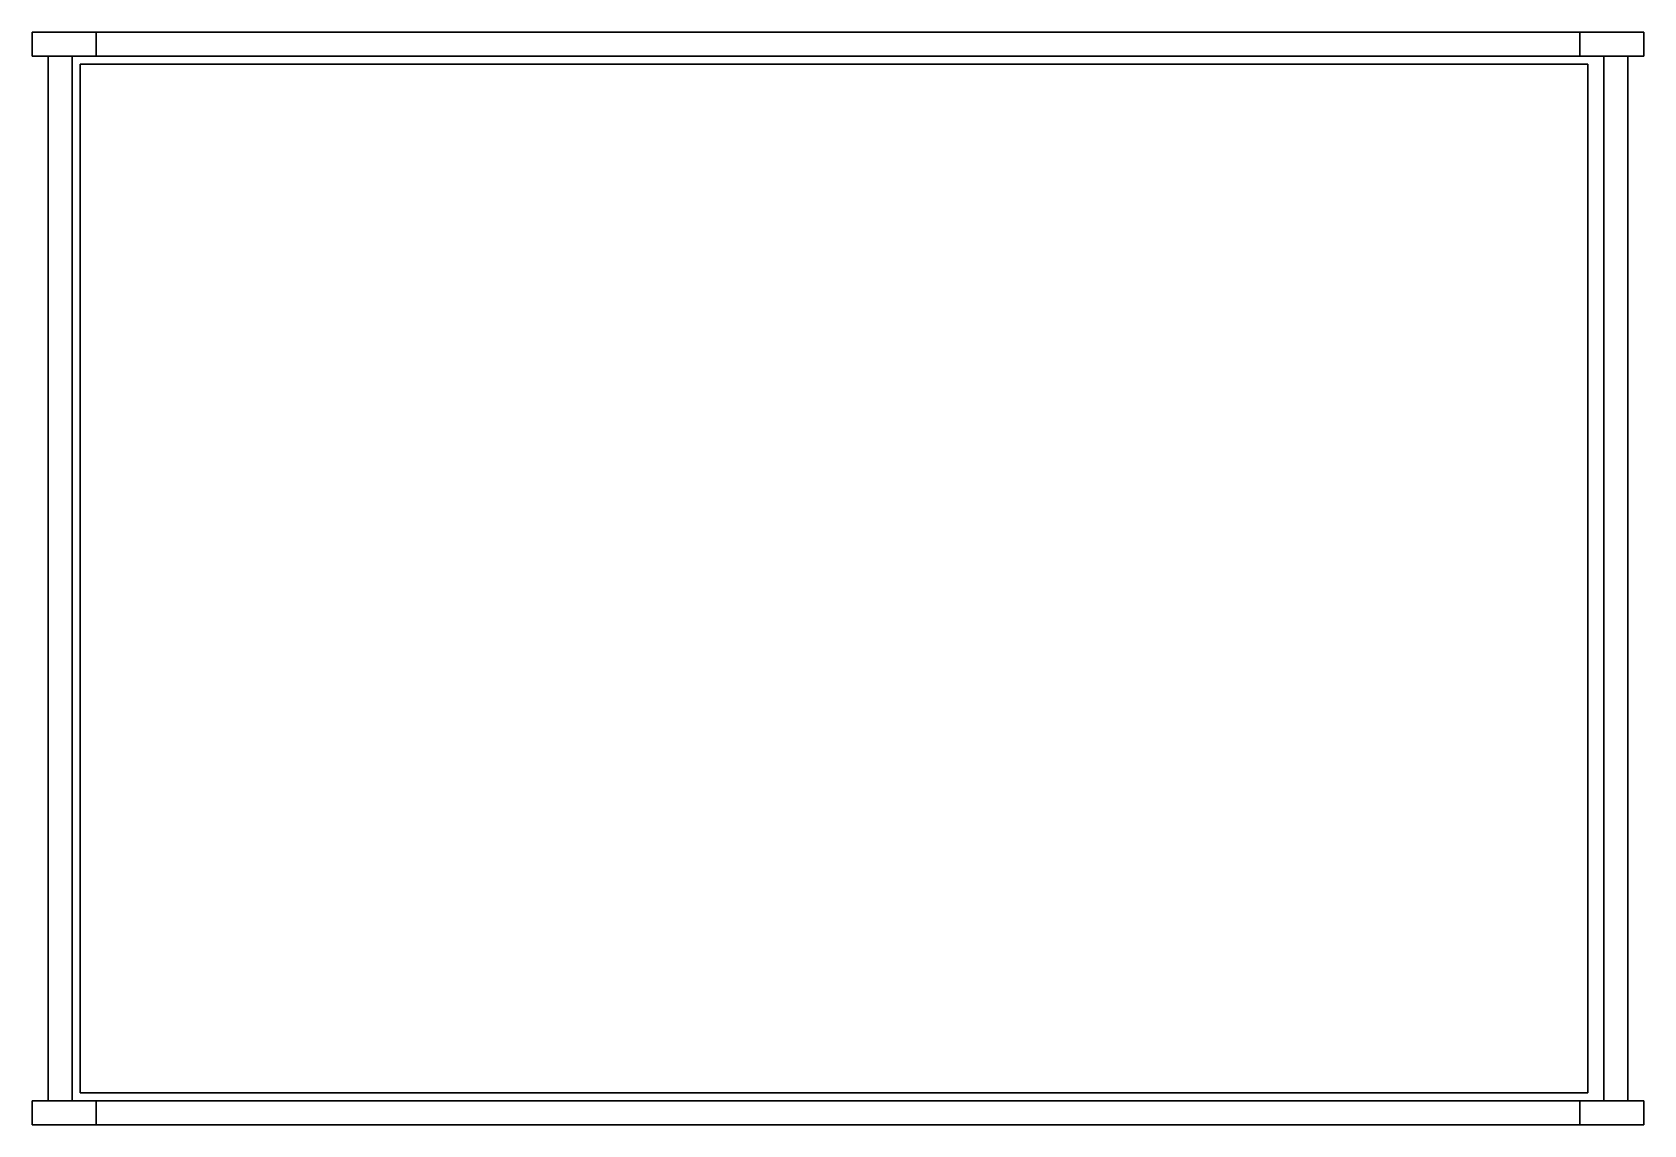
# Model space of a CAD drawing. Extents: x -2 to 0.02, y -0.69 to 0.68.
import ezdxf

# ---------------------------------------------------------------- set-up
doc = ezdxf.new("R2010")
doc.units = 0
doc.layers.get('0').update_dxf_attribs({"color": 8, "linetype": 'CONTINUOUS'})

msp = doc.modelspace()

# ---------------------------------------------------------------- meshes
at = {"color": 25}
mesh = msp.add_polymesh((6, 3), dxfattribs=at)
for k, corner in enumerate([(-1.92, 0.655, 0.35), (-1.92, 0.655), (-1.92, 0.655), (-2, 0.655, 0.35), (-2, 0.655), (-2, 0.655), (-2, 0.685, 0.35), (-2, 0.685), (-2, 0.655), (-1.92, 0.685, 0.35), (-1.92, 0.685), (-1.92, 0.655), (-1.92, 0.685, 0.35), (-1.92, 0.685, 0.35), (-1.92, 0.655, 0.35), (-2, 0.685, 0.35), (-2, 0.685, 0.35), (-2, 0.655, 0.35)]):
    mesh.set_mesh_vertex(divmod(k, 3), corner)
at = {"color": 33}
mesh = msp.add_polymesh((6, 3), dxfattribs=at)
for k, corner in enumerate([(-0.06, 0.655, 0.35), (-0.06, 0.655, 0.27), (-0.06, 0.655, 0.27), (-1.92, 0.655, 0.35), (-1.92, 0.655, 0.27), (-1.92, 0.655, 0.27), (-1.92, 0.685, 0.35), (-1.92, 0.685, 0.27), (-1.92, 0.655, 0.27), (-0.06, 0.685, 0.35), (-0.06, 0.685, 0.27), (-0.06, 0.655, 0.27), (-0.06, 0.685, 0.35), (-0.06, 0.685, 0.35), (-0.06, 0.655, 0.35), (-1.92, 0.685, 0.35), (-1.92, 0.685, 0.35), (-1.92, 0.655, 0.35)]):
    mesh.set_mesh_vertex(divmod(k, 3), corner)
at = {"color": 25}
mesh = msp.add_polymesh((6, 3), dxfattribs=at)
for k, corner in enumerate([(0.02, 0.655, 0.65), (0.02, 0.655), (0.02, 0.655), (-0.06, 0.655, 0.65), (-0.06, 0.655), (-0.06, 0.655), (-0.06, 0.685, 0.65), (-0.06, 0.685), (-0.06, 0.655), (0.02, 0.685, 0.65), (0.02, 0.685), (0.02, 0.655), (0.02, 0.685, 0.65), (0.02, 0.685, 0.65), (0.02, 0.655, 0.65), (-0.06, 0.685, 0.65), (-0.06, 0.685, 0.65), (-0.06, 0.655, 0.65)]):
    mesh.set_mesh_vertex(divmod(k, 3), corner)
mesh = msp.add_polymesh((6, 3), dxfattribs=at)
for k, corner in enumerate([(-1.98, -0.655, 0.35), (-1.98, -0.655, 0.27), (-1.98, -0.655, 0.27), (-1.98, 0.655, 0.35), (-1.98, 0.655, 0.27), (-1.98, 0.655, 0.27), (-1.95, 0.655, 0.35), (-1.95, 0.655, 0.27), (-1.98, 0.655, 0.27), (-1.95, -0.655, 0.35), (-1.95, -0.655, 0.27), (-1.98, -0.655, 0.27), (-1.95, -0.655, 0.35), (-1.95, -0.655, 0.35), (-1.98, -0.655, 0.35), (-1.95, 0.655, 0.35), (-1.95, 0.655, 0.35), (-1.98, 0.655, 0.35)]):
    mesh.set_mesh_vertex(divmod(k, 3), corner)
mesh = msp.add_polymesh((6, 3), dxfattribs=at)
for k, corner in enumerate([(-0.03, -0.655, 0.5), (-0.03, -0.655, 0.42), (-0.03, -0.655, 0.42), (-0.03, 0.655, 0.5), (-0.03, 0.655, 0.42), (-0.03, 0.655, 0.42), (0, 0.655, 0.5), (0, 0.655, 0.42), (-0.03, 0.655, 0.42), (0, -0.655, 0.5), (0, -0.655, 0.42), (-0.03, -0.655, 0.42), (0, -0.655, 0.5), (0, -0.655, 0.5), (-0.03, -0.655, 0.5), (0, 0.655, 0.5), (0, 0.655, 0.5), (-0.03, 0.655, 0.5)]):
    mesh.set_mesh_vertex(divmod(k, 3), corner)
mesh = msp.add_polymesh((6, 3), dxfattribs=at)
for k, corner in enumerate([(-0.03, -0.655, 0.62), (-0.03, -0.655, 0.54), (-0.03, -0.655, 0.54), (-0.03, 0.655, 0.62), (-0.03, 0.655, 0.54), (-0.03, 0.655, 0.54), (0, 0.655, 0.62), (0, 0.655, 0.54), (-0.03, 0.655, 0.54), (0, -0.655, 0.62), (0, -0.655, 0.54), (-0.03, -0.655, 0.54), (0, -0.655, 0.62), (0, -0.655, 0.62), (-0.03, -0.655, 0.62), (0, 0.655, 0.62), (0, 0.655, 0.62), (-0.03, 0.655, 0.62)]):
    mesh.set_mesh_vertex(divmod(k, 3), corner)
at = {"color": 120}
mesh = msp.add_polymesh((6, 3), dxfattribs=at)
for k, corner in enumerate([(-0.05, -0.645, 0.42), (-0.05, -0.645, 0.3), (-0.05, -0.645, 0.3), (-1.94, -0.645, 0.42), (-1.94, -0.645, 0.3), (-1.94, -0.645, 0.3), (-1.94, 0.645, 0.42), (-1.94, 0.645, 0.3), (-1.94, -0.645, 0.3), (-0.05, 0.645, 0.42), (-0.05, 0.645, 0.3), (-0.05, -0.645, 0.3), (-0.05, 0.645, 0.42), (-0.05, 0.645, 0.42), (-0.05, -0.645, 0.42), (-1.94, 0.645, 0.42), (-1.94, 0.645, 0.42), (-1.94, -0.645, 0.42)]):
    mesh.set_mesh_vertex(divmod(k, 3), corner)
at = {"color": 25}
mesh = msp.add_polymesh((6, 3), dxfattribs=at)
for k, corner in enumerate([(-1.92, -0.685, 0.35), (-1.92, -0.685), (-1.92, -0.685), (-2, -0.685, 0.35), (-2, -0.685), (-2, -0.685), (-2, -0.655, 0.35), (-2, -0.655), (-2, -0.685), (-1.92, -0.655, 0.35), (-1.92, -0.655), (-1.92, -0.685), (-1.92, -0.655, 0.35), (-1.92, -0.655, 0.35), (-1.92, -0.685, 0.35), (-2, -0.655, 0.35), (-2, -0.655, 0.35), (-2, -0.685, 0.35)]):
    mesh.set_mesh_vertex(divmod(k, 3), corner)
at = {"color": 33}
mesh = msp.add_polymesh((6, 3), dxfattribs=at)
for k, corner in enumerate([(-0.06, -0.685, 0.35), (-0.06, -0.685, 0.27), (-0.06, -0.685, 0.27), (-1.92, -0.685, 0.35), (-1.92, -0.685, 0.27), (-1.92, -0.685, 0.27), (-1.92, -0.655, 0.35), (-1.92, -0.655, 0.27), (-1.92, -0.685, 0.27), (-0.06, -0.655, 0.35), (-0.06, -0.655, 0.27), (-0.06, -0.685, 0.27), (-0.06, -0.655, 0.35), (-0.06, -0.655, 0.35), (-0.06, -0.685, 0.35), (-1.92, -0.655, 0.35), (-1.92, -0.655, 0.35), (-1.92, -0.685, 0.35)]):
    mesh.set_mesh_vertex(divmod(k, 3), corner)
at = {"color": 25}
mesh = msp.add_polymesh((6, 3), dxfattribs=at)
for k, corner in enumerate([(0.02, -0.685, 0.65), (0.02, -0.685), (0.02, -0.685), (-0.06, -0.685, 0.65), (-0.06, -0.685), (-0.06, -0.685), (-0.06, -0.655, 0.65), (-0.06, -0.655), (-0.06, -0.685), (0.02, -0.655, 0.65), (0.02, -0.655), (0.02, -0.685), (0.02, -0.655, 0.65), (0.02, -0.655, 0.65), (0.02, -0.685, 0.65), (-0.06, -0.655, 0.65), (-0.06, -0.655, 0.65), (-0.06, -0.685, 0.65)]):
    mesh.set_mesh_vertex(divmod(k, 3), corner)

doc.saveas('drawing.dxf')
